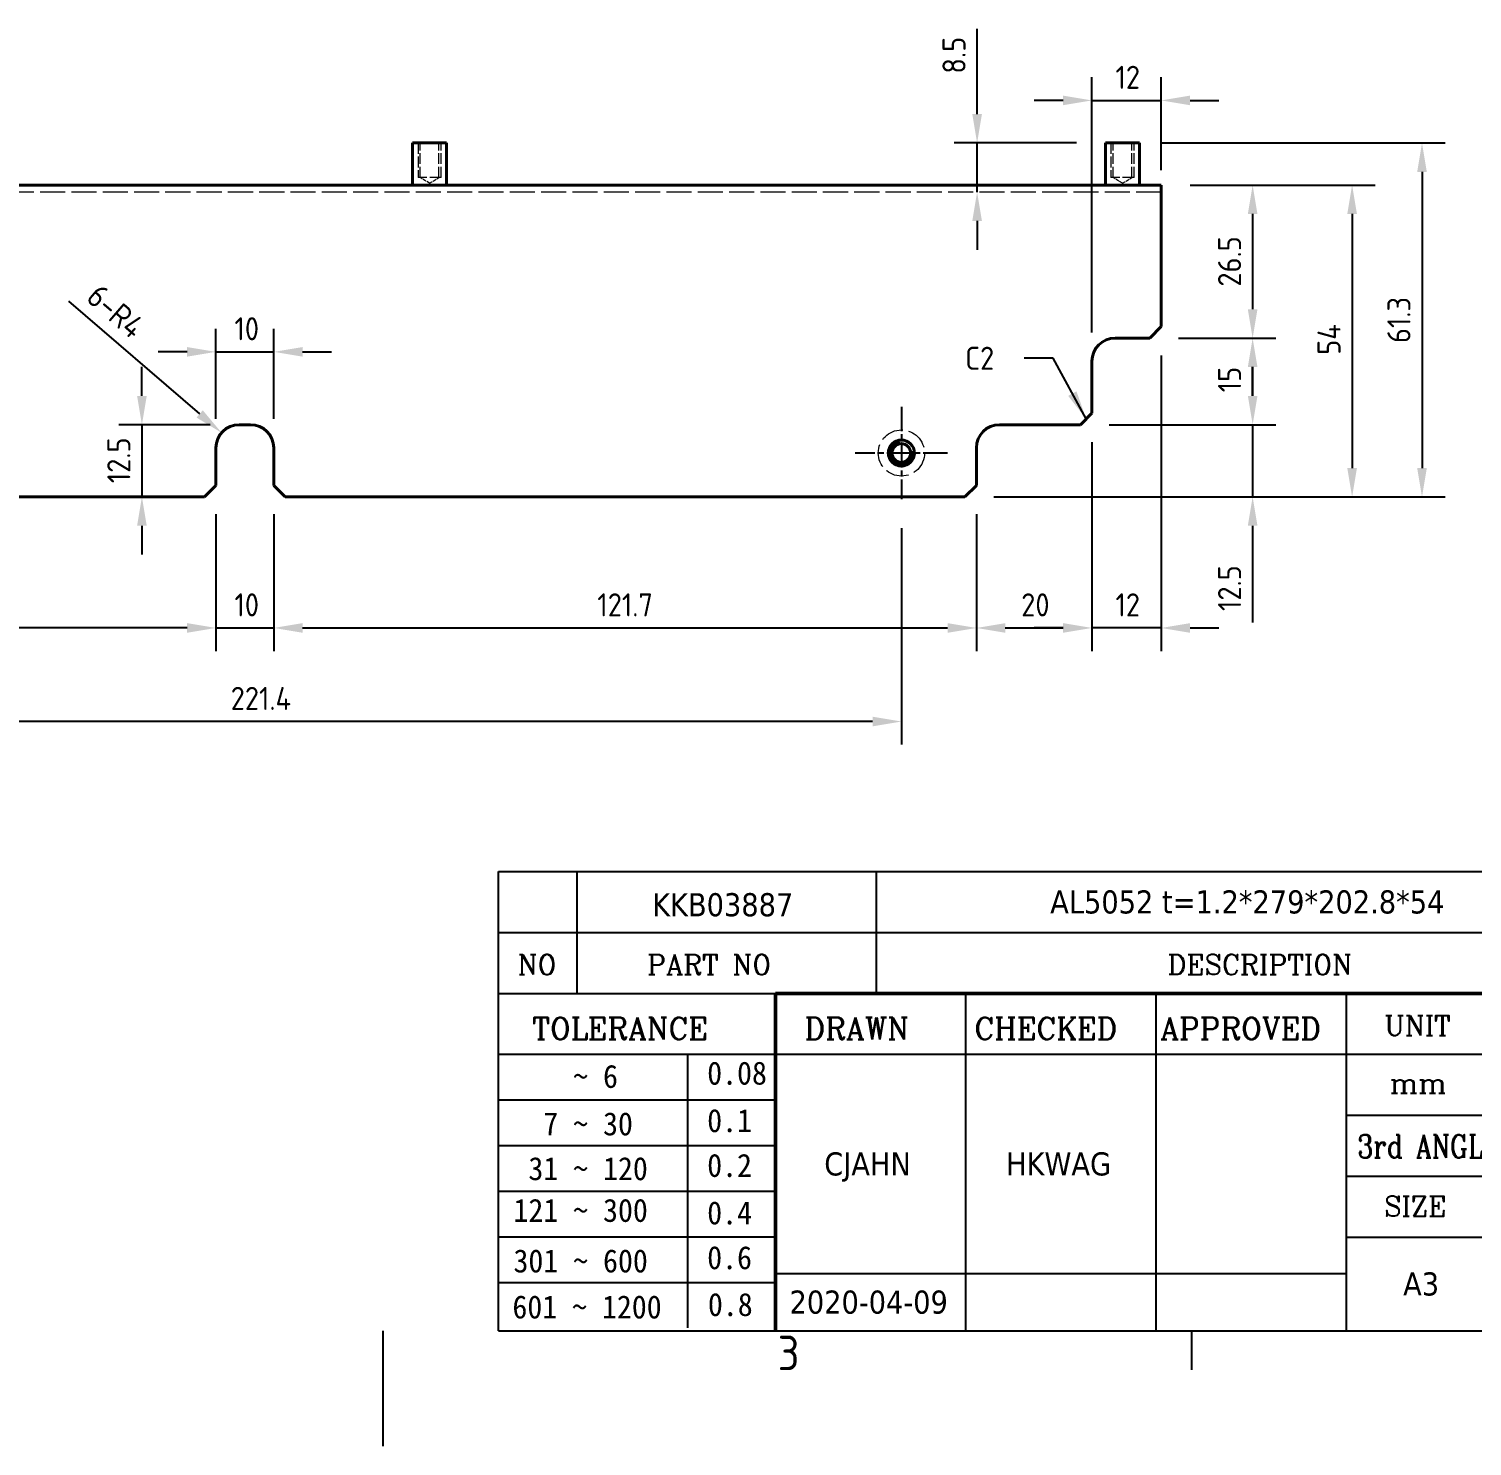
# Model space of a CAD drawing. Header units: millimetres. Extents: x 0 to 840, y 0 to 594.
# Drawn here: x 358.7 to 608.6, y 0 to 245.5 of the extents above; entities that cross this region are included whole.
import ezdxf
from ezdxf.enums import TextEntityAlignment as Align

# ---------------------------------------------------------------- set-up
doc = ezdxf.new("R2010")
doc.units = ezdxf.units.MM
doc.header["$LTSCALE"] = 2
doc.linetypes.add('CHAIN', pattern=[0.35429999999999995, 0.2362, -0.0295, 0.0591, -0.0295])
doc.linetypes.add('DASHED', pattern=[0.2067, 0.1654, -0.0413])
doc.layers.get('0').update_dxf_attribs({"color": 3, "lineweight": 25})
for name, color, linetype, lineweight in [('가려진 것(ISO)', 2, 'DASHED', 18), ('가시적인 것(ISO)', 3, 'Continuous', 40), ('가시적인 좁은 것(ISO)', 3, 'Continuous', 35), ('경계(ISO)', 7, 'Continuous', 25), ('기호(ISO)', 5, 'Continuous', 25), ('제목(ISO)', 5, 'Continuous', 50), ('중심 표식(ISO)', 1, 'Continuous', 25), ('치수(ISO)', 2, 'Continuous', 25)]:
    doc.layers.add(name, color=color, linetype=linetype, lineweight=lineweight)
doc.styles.add('HAN_291', font='')
doc.styles.add('RC_284', font='ROMANC.shx')
doc.styles.add('RC_287', font='ROMANC.shx')
doc.styles.add('문자 텍스트_PSTEK_POSCO', font='isocp.shx')
doc.styles.add('치수 텍스트_PSTEK_POSCO', font='isocp.shx')
doc.styles.add('텍스트 스타일198', font='tahoma.ttf')
doc.styles.add('텍스트 스타일333', font='ROMANC.shx', dxfattribs={"width": 0.800000011920929})
doc.styles.get('HAN_291').set_extended_font_data('GulimChe')
doc.dimstyles.new('치수_PSTEK_POSCO', dxfattribs={"dimscale": 2, "dimtxt": 2, "dimasz": 2.5, "dimexe": 2, "dimexo": 2.5, "dimgap": 1, "dimtad": 1, "dimrnd": 1e-08, "dimdsep": 46, "dimtxsty": '치수 텍스트_PSTEK_POSCO', "dimcen": 0.09, "dimdle": 10, "dimclrd": 7, "dimclre": 7, "dimclrt": 2, "dimadec": 1, "dimazin": 2, "dimtfac": 1, "dimtmove": 0, "dimatfit": 3, "dimfxl": 0, "dimtolj": 1, "dimlwd": -1, "dimlwe": -1, "dimarcsym": 0})
doc.dimstyles.new('치수_PSTEK_POSCO$7', dxfattribs={"dimscale": 2, "dimtxt": 2, "dimasz": 2.5, "dimexe": 2, "dimexo": 2.5, "dimgap": 1, "dimtad": 1, "dimrnd": 1e-08, "dimdsep": 46, "dimtxsty": '치수 텍스트_PSTEK_POSCO', "dimcen": 0.09, "dimdle": 10, "dimclrd": 7, "dimclre": 7, "dimclrt": 2, "dimadec": 1, "dimazin": 2, "dimtfac": 1, "dimtmove": 0, "dimatfit": 3, "dimfxl": 0, "dimtolj": 1, "dimlwd": -1, "dimlwe": -1, "dimarcsym": 0})

# ---------------------------------------------------------------- blocks, each defined once
blk = doc.blocks.new('경계 Default Border')
at = {"layer": '경계(ISO)'}
blk.add_line((280, 10), (280, 6.599999666213989), dxfattribs=at)
at = {"layer": '경계(ISO)', "flags": 128}
blk.add_lwpolyline([(210, 0), (210, 10)], dxfattribs=at)
at = {"layer": '경계(ISO)', "color": 2, "insert": (244.1685395229535, 6.57139439638704), "char_height": 3.00000011920929, "attachment_point": 7, "style": '문자 텍스트_PSTEK_POSCO'}
blk.add_mtext('3', dxfattribs=at)
blk = doc.blocks.new('제목 블록 PSTEK')
at = {"color": 180}
for p, q in [((182.475792979055, 11.79100474011392), (182.4757929790549, 51.56524660363496)), ((182.4757929790549, 51.56524660363496), (372.4757929537551, 51.56524660363496)), ((189.2651435055721, 51.56524660363496), (189.2651435055722, 41.00524660363494)), ((215.2152739891528, 41.00524660363494), (215.2152739891528, 51.56524660363496)), ((182.475792979055, 46.2852466036349), (372.4757929537551, 46.28524660363492)), ((182.475792979055, 41.00524660363493), (206.451475290024, 41.00524660363493)), ((222.9401812389276, 11.79100474011392), (222.9401812389276, 41.00524660363494)), ((239.4288871878316, 11.79100474011392), (239.4288871878316, 41.00524660363494)), ((255.9175931367356, 11.79100474011392), (255.9175931367356, 41.00524660363494)), ((182.475792979055, 35.72524660363497), (206.451475290024, 35.72524660363497)), ((198.8621818849491, 12.02524660363491), (198.8621818849491, 35.72524660363497)), ((206.451475290024, 35.72524660363497), (372.4757929537551, 35.72524660363497)), ((182.475792979055, 31.77524660363492), (206.451475290024, 31.77524660363492)), ((255.917593136736, 30.44524660363498), (372.4757929537552, 30.44524660363501)), ((182.475792979055, 27.82524660363487), (206.451475290024, 27.82524660363487)), ((255.9175931367359, 25.16524660363502), (372.4757929537552, 25.165246603635)), ((182.475792979055, 23.87524660363505), (206.451475290024, 23.87524660363505)), ((182.475792979055, 19.92524660363478), (206.451475290024, 19.92524660363478)), ((255.9175931367359, 19.88524660363481), (310.0881549537553, 19.88524660363481)), ((206.451475290024, 16.74100474011396), (255.9175931367359, 16.74100474011396)), ((182.475792979055, 15.97524660363496), (206.451475290024, 15.97524660363496)), ((182.475792979055, 11.79100474011392), (372.4757929537551, 11.79100474011389))]:
    blk.add_line(p, q, dxfattribs=at)
at = {"color": 7, "lineweight": 50}
for p, q in [((206.4514752900237, 11.79100474011392), (206.4514752900237, 41.00524660363494)), ((206.451475290024, 41.00524660363494), (372.4757929537551, 41.00524660363496))]:
    blk.add_line(p, q, dxfattribs=at)
at = {"layer": '제목(ISO)', "lineweight": 18}
blk.add_line((182.475792979055, 35.72500474011393), (182.475792979055, 11.79100474011392), dxfattribs=at)
at = {"color": 2}
for s, height, style, p in [('NO', 1.742399930953979, 'RC_284', (184.135398793432, 42.62317362549192)), ('PART NO', 1.742399930953979, 'RC_284', (195.3359407378685, 42.62317362549192)), ('DESCRIPTION', 1.742399930953979, 'RC_284', (240.4025565652523, 42.62317362549192)), (' TOLERANCE', 1.899999976158142, 'RC_287', (184.0872874387979, 37.00893196870329)), ('DRAWN', 1.899999976158142, 'RC_287', (208.9766620976279, 37.00893196870329)), ('CHECKED', 1.899999976158142, 'RC_287', (223.6856844514997, 37.00893196870329)), ('APPROVED', 1.899999976158142, 'RC_287', (239.7795453577791, 37.00893196870329)), ('UNIT', 1.742399930953979, 'RC_284', (259.1652673287452, 37.34317362549218)), ('0.08', 2.000000029802322, 'HAN_291', (200.5467345600617, 33.09873600004101)), ('    ~ 6', 2.000000029802322, 'HAN_291', (183.7721304966814, 32.8176515608431)), ('mm', 1.742399930953979, 'RC_284', (259.6505418159997, 32.3543089683787)), ('  7 ~ 30', 2.000000029802322, 'HAN_291', (183.7721304966814, 28.70538114822415)), ('0.1', 2.000000029802322, 'HAN_291', (200.5467345600617, 28.98646558742206)), (' 31 ~ 120', 2.000000029802322, 'HAN_291', (183.7721304966814, 24.82628181916237)), ('0.2', 2.000000029802322, 'HAN_291', (200.5467345600617, 25.10736625836028)), ('121 ~ 300', 2.000000029802322, 'HAN_291', (183.7721304966814, 21.21401206133254)), ('0.4', 2.000000029802322, 'HAN_291', (200.5467345600617, 20.99509650053045)), ('SIZE', 1.742399930953979, 'RC_284', (259.1652673287452, 21.69497768947366)), ('301 ~ 600', 2.000000029802322, 'HAN_291', (183.7721304966814, 16.83491273227077)), ('0.6', 2.000000029802322, 'HAN_291', (200.5467345600617, 17.11599717146868)), ('0.8', 2.000000029802322, 'HAN_291', (200.6097246063884, 13.05732192299702)), ('601 ~ 1200', 2.000000029802322, 'HAN_291', (183.6802025156883, 12.84759660881125))]:
    blk.add_text(s, height=height, dxfattribs=dict(at, style=style)).set_placement(p)
at = {"color": 2, "style": '텍스트 스타일333', "width": 0.7999999523162842}
blk.add_text('3rd ANGLE PROJ.', height=2.000000029802322, dxfattribs=at).set_placement((256.8430306642954, 26.76148381654429))
at = {"layer": '제목(ISO)', "color": 7, "style": '텍스트 스타일198'}
for tag, p in [('설명_001', (230.2458606806515, 47.92245856837096)), ('재질_001', (290.6002202955571, 47.92524659519488)), ('질량\\P3;_001', (350.3046145979153, 48.1643332325385)), ('부품_번호_001', (195.7843283186424, 47.68004260673702)), ("3._Q'TY_001", (312.7051684940307, 47.92188863680521)), ('제목_001', (335.5349605824892, 32.12134217035067)), ('부품_번호_001', (334.4435685718743, 26.8052465951949)), ('설계자_001', (210.6823963971569, 25.23312566343435)), ('점검자_001', (226.4283219502686, 25.23446884679021)), ('시트_크기_001', (260.807090429518, 14.83812566343425)), ('프로젝트_001', (272.1712008251486, 14.99433023252886)), ('작성_날짜_001', (207.6736656800234, 13.26600473167383))]:
    blk.add_attdef(tag, p, '', height=2.000000029802322, dxfattribs=at)
for tag, p in [('4._COLOR', (327.6805273250926, 48.92524660363493)), ('1._MODEL_NAME', (341.233897335037, 38.36524660363497)), ('엔지니어링_승인자', (247.673240162284, 26.23312567187446)), ('점검_날짜', (231.1845342133799, 14.26600474011394)), ('엔지니어링_승인_날짜', (247.6732401622839, 14.26600474011394))]:
    blk.add_attdef(tag, text='', height=2.000000029802322, dxfattribs=at).set_placement(p, align=Align.MIDDLE_CENTER)
blk = doc.blocks.new('*D28')
at = {"layer": 'Defpoints', "color": 0}
for p in [(549.6891025577975, 225.7166123096048), (520.7681025577973, 164.4166123096013), (599.9320753249496, 164.4166123096013)]:
    blk.add_point(p, dxfattribs=at)
at = {"layer": '치수(ISO)', "color": 7}
for p, q in [((554.6891025577975, 225.7166123096048), (603.9320753249496, 225.7166123096048)), ((599.9320753249496, 220.7166123096048), (599.9320753249496, 169.4166123096013)), ((525.7681025577973, 164.4166123096013), (603.9320753249496, 164.4166123096013))]:
    blk.add_line(p, q, dxfattribs=at)
for points in [[(599.0987419916162, 220.7166123096048), (600.7654086582829, 220.7166123096048), (599.9320753249496, 225.7166123096048)], [(599.0987419916162, 169.4166123096013), (600.7654086582829, 169.4166123096013), (599.9320753249496, 164.4166123096013)]]:
    blk.add_solid(points, dxfattribs=at)
at = {"layer": '치수(ISO)', "color": 2, "insert": (595.9320753249496, 191.0640845577583), "char_height": 4, "attachment_point": 4, "rotation": 90, "style": '치수 텍스트_PSTEK_POSCO'}
blk.add_mtext('\\A1;61.3', dxfattribs=at)
blk = doc.blocks.new('*D29')
at = {"layer": 'Defpoints', "color": 0}
for p in [(542.7681025577974, 178.9166123096014), (522.7681025577974, 166.4166123096013), (542.7681025577974, 141.7144795321182)]:
    blk.add_point(p, dxfattribs=at)
at = {"layer": '치수(ISO)', "color": 7}
for p, q in [((542.7681025577974, 173.9166123096014), (542.7681025577974, 137.7144795321182)), ((522.7681025577974, 161.4166123096013), (522.7681025577974, 137.7144795321182)), ((527.7681025577974, 141.7144795321182), (537.7681025577974, 141.7144795321182))]:
    blk.add_line(p, q, dxfattribs=at)
for points in [[(527.7681025577974, 142.5478128654515), (527.7681025577974, 140.8811461987848), (522.7681025577974, 141.7144795321182)], [(537.7681025577974, 142.5478128654515), (537.7681025577974, 140.8811461987848), (542.7681025577974, 141.7144795321182)]]:
    blk.add_solid(points, dxfattribs=at)
at = {"layer": '치수(ISO)', "color": 2, "insert": (530.515740353073, 145.7148732329056), "char_height": 4, "attachment_point": 4, "style": '치수 텍스트_PSTEK_POSCO'}
blk.add_mtext('\\A1;20', dxfattribs=at)
blk = doc.blocks.new('*D30')
at = {"layer": 'Defpoints', "color": 0}
for p in [(395.0681025577973, 176.9166123096014), (378.2447677790691, 164.4166123096014), (494.0564147560992, 164.4166123096013)]:
    blk.add_point(p, dxfattribs=at)
at = {"layer": '치수(ISO)', "color": 7}
for p, q in [((378.2447677790691, 181.9166123096014), (378.2447677790691, 186.9166123096014)), ((390.0681025577973, 176.9166123096014), (374.2447677790691, 176.9166123096014)), ((378.2447677790691, 176.9166123096014), (378.2447677790691, 164.4166123096014)), ((378.2447677790691, 159.4166123096014), (378.2447677790691, 154.4166123096014))]:
    blk.add_line(p, q, dxfattribs=at)
for points in [[(377.4114344457358, 181.9166123096014), (379.0781011124024, 181.9166123096014), (378.2447677790691, 176.9166123096014)], [(377.4114344457358, 159.4166123096014), (379.0781011124024, 159.4166123096014), (378.2447677790691, 164.4166123096014)]]:
    blk.add_solid(points, dxfattribs=at)
at = {"layer": '치수(ISO)', "color": 2, "insert": (374.2443740782816, 166.7837695971268), "char_height": 4, "attachment_point": 4, "rotation": 90, "style": '치수 텍스트_PSTEK_POSCO'}
blk.add_mtext('\\A1;12.5', dxfattribs=at)
blk = doc.blocks.new('*D31')
at = {"layer": 'Defpoints', "color": 0}
for p in [(540.7681025577974, 176.9166123096014), (520.7681025577973, 164.4166123096013), (570.6035087603193, 164.4166123096013)]:
    blk.add_point(p, dxfattribs=at)
at = {"layer": '치수(ISO)', "color": 7}
for p, q in [((570.6035087603193, 181.9166123096014), (570.6035087603193, 186.9166123096014)), ((545.7681025577974, 176.9166123096014), (574.6035087603193, 176.9166123096014)), ((570.6035087603193, 176.9166123096014), (570.6035087603193, 164.4166123096013)), ((525.7681025577973, 164.4166123096013), (574.6035087603193, 164.4166123096013)), ((570.6035087603193, 159.4166123096013), (570.6035087603193, 142.6509268846521))]:
    blk.add_line(p, q, dxfattribs=at)
for points in [[(569.7701754269859, 181.9166123096014), (571.4368420936527, 181.9166123096014), (570.6035087603193, 176.9166123096014)], [(569.7701754269859, 159.4166123096013), (571.4368420936527, 159.4166123096013), (570.6035087603193, 164.4166123096013)]]:
    blk.add_solid(points, dxfattribs=at)
at = {"layer": '치수(ISO)', "color": 2, "insert": (566.6031150595319, 144.6509268846522), "char_height": 4, "attachment_point": 4, "rotation": 90, "style": '치수 텍스트_PSTEK_POSCO'}
blk.add_mtext('\\A1;12.5', dxfattribs=at)
blk = doc.blocks.new('*D32')
at = {"layer": 'Defpoints', "color": 0}
for p in [(392.0356592328978, 175.5251152291457), (395.0681025577973, 172.9166123096014)]:
    blk.add_point(p, dxfattribs=at)
at = {"layer": '치수(ISO)', "color": 7}
blk.add_line((365.5258484132399, 198.3288122848654), (388.2451050767734, 178.7857438785763), dxfattribs=at)
blk.add_solid([(388.7885431850118, 179.417502904597), (387.7016669685349, 178.1539848525556), (392.0356592328978, 175.5251152291457)], dxfattribs=at)
at = {"layer": '치수(ISO)', "color": 2, "insert": (369.6505729952342, 200.0570041499927), "char_height": 4, "attachment_point": 4, "rotation": 319.2979348093604, "style": '치수 텍스트_PSTEK_POSCO'}
blk.add_mtext('\\A1;6-R4', dxfattribs=at)
blk = doc.blocks.new('*D33')
at = {"layer": 'Defpoints', "color": 0}
for p in [(554.7681025577974, 233.0883373623259), (554.7681025577974, 216.0166123096014), (542.7681025577974, 187.9166123096013)]:
    blk.add_point(p, dxfattribs=at)
at = {"layer": '치수(ISO)', "color": 7}
for p, q in [((542.7681025577974, 192.9166123096013), (542.7681025577974, 237.0883373623259)), ((554.7681025577974, 221.0166123096014), (554.7681025577974, 237.0883373623259)), ((537.7681025577974, 233.0883373623259), (532.7681025577974, 233.0883373623259)), ((542.7681025577974, 233.0883373623259), (554.7681025577974, 233.0883373623259)), ((559.7681025577974, 233.0883373623259), (564.7681025577974, 233.0883373623259))]:
    blk.add_line(p, q, dxfattribs=at)
for points in [[(537.7681025577974, 233.9216706956592), (537.7681025577974, 232.2550040289925), (542.7681025577974, 233.0883373623259)], [(559.7681025577974, 233.9216706956592), (559.7681025577974, 232.2550040289925), (554.7681025577974, 233.0883373623259)]]:
    blk.add_solid(points, dxfattribs=at)
at = {"layer": '치수(ISO)', "color": 2, "insert": (546.8479844475612, 237.0887310631133), "char_height": 4, "attachment_point": 4, "style": '치수 텍스트_PSTEK_POSCO'}
blk.add_mtext('\\A1;12', dxfattribs=at)
blk = doc.blocks.new('*D34')
at = {"layer": 'Defpoints', "color": 0}
for p in [(554.7681025577974, 218.416612309602), (552.7681025577974, 191.9166123096014), (570.6035087603193, 191.9166123096014)]:
    blk.add_point(p, dxfattribs=at)
at = {"layer": '치수(ISO)', "color": 7}
for p, q in [((559.7681025577974, 218.416612309602), (574.6035087603193, 218.416612309602)), ((570.6035087603193, 213.416612309602), (570.6035087603193, 196.9166123096014)), ((557.7681025577974, 191.9166123096014), (574.6035087603193, 191.9166123096014))]:
    blk.add_line(p, q, dxfattribs=at)
for points in [[(569.7701754269859, 213.416612309602), (571.4368420936527, 213.416612309602), (570.6035087603193, 218.416612309602)], [(569.7701754269859, 196.9166123096014), (571.4368420936527, 196.9166123096014), (570.6035087603193, 191.9166123096014)]]:
    blk.add_solid(points, dxfattribs=at)
at = {"layer": '치수(ISO)', "color": 2, "insert": (566.6031150595319, 200.8329821955523), "char_height": 4, "attachment_point": 4, "rotation": 90, "style": '치수 텍스트_PSTEK_POSCO'}
blk.add_mtext('\\A1;26.5', dxfattribs=at)
blk = doc.blocks.new('*D35')
at = {"layer": 'Defpoints', "color": 0}
for p in [(552.7681025577974, 191.9166123096014), (540.7681025577974, 176.9166123096014), (570.6035087603193, 176.9166123096014)]:
    blk.add_point(p, dxfattribs=at)
at = {"layer": '치수(ISO)', "color": 7}
for p, q in [((557.7681025577974, 191.9166123096014), (574.6035087603193, 191.9166123096014)), ((570.6035087603193, 186.9166123096014), (570.6035087603193, 181.9166123096014)), ((545.7681025577974, 176.9166123096014), (574.6035087603193, 176.9166123096014))]:
    blk.add_line(p, q, dxfattribs=at)
for points in [[(569.7701754269859, 186.9166123096014), (571.4368420936527, 186.9166123096014), (570.6035087603193, 191.9166123096014)], [(569.7701754269859, 181.9166123096014), (571.4368420936527, 181.9166123096014), (570.6035087603193, 176.9166123096014)]]:
    blk.add_solid(points, dxfattribs=at)
at = {"layer": '치수(ISO)', "color": 2, "insert": (566.6035087603193, 182.5337695971268), "char_height": 4, "attachment_point": 4, "rotation": 90, "style": '치수 텍스트_PSTEK_POSCO'}
blk.add_mtext('\\A1;15', dxfattribs=at)
blk = doc.blocks.new('*D36')
at = {"layer": 'Defpoints', "color": 0}
for p in [(545.1181025577974, 225.7166123096048), (522.8863940830195, 217.2166123096021), (554.7681025577974, 217.2166123096021)]:
    blk.add_point(p, dxfattribs=at)
at = {"layer": '치수(ISO)', "color": 7}
for p, q in [((522.8863940830195, 230.7166123096048), (522.8863940830195, 245.482297734554)), ((540.1181025577974, 225.7166123096048), (518.8863940830195, 225.7166123096048)), ((522.8863940830195, 217.2166123096021), (522.8863940830195, 225.7166123096048)), ((522.8863940830195, 212.2166123096021), (522.8863940830195, 207.2166123096021))]:
    blk.add_line(p, q, dxfattribs=at)
for points in [[(522.0530607496861, 230.7166123096048), (523.7197274163528, 230.7166123096048), (522.8863940830195, 225.7166123096048)], [(522.0530607496861, 212.2166123096021), (523.7197274163528, 212.2166123096021), (522.8863940830195, 217.2166123096021)]]:
    blk.add_solid(points, dxfattribs=at)
at = {"layer": '치수(ISO)', "color": 2, "insert": (518.8863940830195, 237.7166123096049), "char_height": 4, "attachment_point": 4, "rotation": 90, "style": '치수 텍스트_PSTEK_POSCO'}
blk.add_mtext('\\A1;8.5', dxfattribs=at)
blk = doc.blocks.new('*D37')
at = {"layer": 'Defpoints', "color": 0}
for p in [(554.7681025577974, 218.4166123096021), (520.7681025577973, 164.4166123096013), (587.8282224570069, 164.4166123096013)]:
    blk.add_point(p, dxfattribs=at)
at = {"layer": '치수(ISO)', "color": 7}
for p, q in [((559.7681025577974, 218.4166123096021), (591.8282224570069, 218.4166123096021)), ((587.8282224570069, 213.4166123096021), (587.8282224570069, 169.4166123096013)), ((525.7681025577973, 164.4166123096013), (591.8282224570069, 164.4166123096013))]:
    blk.add_line(p, q, dxfattribs=at)
for points in [[(586.9948891236735, 213.4166123096021), (588.6615557903402, 213.4166123096021), (587.8282224570069, 218.4166123096021)], [(586.9948891236735, 169.4166123096013), (588.6615557903402, 169.4166123096013), (587.8282224570069, 164.4166123096013)]]:
    blk.add_solid(points, dxfattribs=at)
at = {"layer": '치수(ISO)', "color": 2, "insert": (583.8282224570069, 189.0166123096018), "char_height": 4, "attachment_point": 4, "rotation": 90, "style": '치수 텍스트_PSTEK_POSCO'}
blk.add_mtext('\\A1;54', dxfattribs=at)
blk = doc.blocks.new('*D38')
at = {"layer": 'Defpoints', "color": 0}
for p in [(554.7681025577974, 193.9166123096014), (542.7681025577974, 178.9166123096014), (542.7681025577974, 141.7144795321182)]:
    blk.add_point(p, dxfattribs=at)
at = {"layer": '치수(ISO)', "color": 7}
for p, q in [((554.7681025577974, 188.9166123096014), (554.7681025577974, 137.7144795321182)), ((542.7681025577974, 173.9166123096014), (542.7681025577974, 137.7144795321182)), ((537.7681025577974, 141.7144795321182), (532.7681025577974, 141.7144795321182)), ((554.7681025577974, 141.7144795321182), (542.7681025577974, 141.7144795321182)), ((559.7681025577974, 141.7144795321182), (564.7681025577974, 141.7144795321182))]:
    blk.add_line(p, q, dxfattribs=at)
for points in [[(537.7681025577974, 142.5478128654515), (537.7681025577974, 140.8811461987848), (542.7681025577974, 141.7144795321182)], [(559.7681025577974, 142.5478128654515), (559.7681025577974, 140.8811461987848), (554.7681025577974, 141.7144795321182)]]:
    blk.add_solid(points, dxfattribs=at)
at = {"layer": '치수(ISO)', "color": 2, "insert": (546.8479844475612, 145.7148732329056), "char_height": 4, "attachment_point": 4, "style": '치수 텍스트_PSTEK_POSCO'}
blk.add_mtext('\\A1;12', dxfattribs=at)
blk = doc.blocks.new('*D39')
at = {"layer": 'Defpoints', "color": 0}
for p in [(288.3681025577959, 164.0166123096017), (509.7681025577974, 164.0166123096018), (288.3681025577959, 125.5076647137919)]:
    blk.add_point(p, dxfattribs=at)
at = {"layer": '치수(ISO)', "color": 7}
for p, q in [((288.3681025577959, 159.0166123096017), (288.3681025577959, 121.5076647137919)), ((509.7681025577974, 159.0166123096018), (509.7681025577974, 121.5076647137919)), ((504.7681025577974, 125.5076647137919), (293.3681025577959, 125.5076647137919))]:
    blk.add_line(p, q, dxfattribs=at)
for points in [[(293.3681025577959, 126.3409980471253), (293.3681025577959, 124.6743313804586), (288.3681025577959, 125.5076647137919)], [(504.7681025577974, 126.3409980471253), (504.7681025577974, 124.6743313804586), (509.7681025577974, 125.5076647137919)]]:
    blk.add_solid(points, dxfattribs=at)
at = {"layer": '치수(ISO)', "color": 2, "insert": (393.6173151562218, 129.5080584145794), "char_height": 4, "attachment_point": 4, "style": '치수 텍스트_PSTEK_POSCO'}
blk.add_mtext('\\A1;221.4', dxfattribs=at)
blk = doc.blocks.new('*D41')
at = {"layer": 'Defpoints', "color": 0}
for p in [(401.0681025577974, 166.4166123096014), (522.7681025577974, 166.4166123096013), (522.7681025577974, 141.7144795321182)]:
    blk.add_point(p, dxfattribs=at)
at = {"layer": '치수(ISO)', "color": 7}
for p, q in [((401.0681025577974, 161.4166123096014), (401.0681025577974, 137.7144795321182)), ((522.7681025577974, 161.4166123096013), (522.7681025577974, 137.7144795321182)), ((406.0681025577974, 141.7144795321182), (517.7681025577974, 141.7144795321182))]:
    blk.add_line(p, q, dxfattribs=at)
for points in [[(406.0681025577974, 142.5478128654515), (406.0681025577974, 140.8811461987848), (401.0681025577974, 141.7144795321182)], [(517.7681025577974, 142.5478128654515), (517.7681025577974, 140.8811461987848), (522.7681025577974, 141.7144795321182)]]:
    blk.add_solid(points, dxfattribs=at)
at = {"layer": '치수(ISO)', "color": 2, "insert": (457.1181025577973, 145.7148732329056), "char_height": 4, "attachment_point": 4, "style": '치수 텍스트_PSTEK_POSCO'}
blk.add_mtext('\\A1;121.7', dxfattribs=at)
blk = doc.blocks.new('*D42')
at = {"layer": 'Defpoints', "color": 0}
for p in [(391.0681025577973, 166.4166123096014), (401.0681025577974, 166.4166123096014), (401.0681025577974, 141.7144795321182)]:
    blk.add_point(p, dxfattribs=at)
at = {"layer": '치수(ISO)', "color": 7}
for p, q in [((391.0681025577973, 161.4166123096014), (391.0681025577973, 137.7144795321182)), ((401.0681025577974, 161.4166123096014), (401.0681025577974, 137.7144795321182)), ((386.0681025577973, 141.7144795321182), (381.0681025577973, 141.7144795321182)), ((391.0681025577973, 141.7144795321182), (401.0681025577974, 141.7144795321182)), ((406.0681025577974, 141.7144795321182), (411.0681025577974, 141.7144795321182))]:
    blk.add_line(p, q, dxfattribs=at)
for points in [[(386.0681025577973, 142.5478128654515), (386.0681025577973, 140.8811461987848), (391.0681025577973, 141.7144795321182)], [(406.0681025577974, 142.5478128654515), (406.0681025577974, 140.8811461987848), (401.0681025577974, 141.7144795321182)]]:
    blk.add_solid(points, dxfattribs=at)
at = {"layer": '치수(ISO)', "color": 2, "insert": (394.2665277546477, 145.7144795321182), "char_height": 4, "attachment_point": 4, "style": '치수 텍스트_PSTEK_POSCO'}
blk.add_mtext('\\A1;10', dxfattribs=at)
blk = doc.blocks.new('*D43')
at = {"layer": 'Defpoints', "color": 0}
for p in [(391.0681025577973, 166.4166123096014), (275.7681025577971, 164.416612309602), (275.7681025577971, 141.7144795321182)]:
    blk.add_point(p, dxfattribs=at)
at = {"layer": '치수(ISO)', "color": 7}
for p, q in [((391.0681025577973, 161.4166123096014), (391.0681025577973, 137.7144795321182)), ((275.7681025577971, 159.416612309602), (275.7681025577971, 137.7144795321182)), ((386.0681025577973, 141.7144795321182), (280.7681025577971, 141.7144795321182))]:
    blk.add_line(p, q, dxfattribs=at)
for points in [[(280.7681025577971, 142.5478128654515), (280.7681025577971, 140.8811461987848), (275.7681025577971, 141.7144795321182)], [(386.0681025577973, 142.5478128654515), (386.0681025577973, 140.8811461987848), (391.0681025577973, 141.7144795321182)]]:
    blk.add_solid(points, dxfattribs=at)
at = {"layer": '치수(ISO)', "color": 2, "insert": (328.5352598453226, 145.7144795321182), "char_height": 4, "attachment_point": 4, "style": '치수 텍스트_PSTEK_POSCO'}
blk.add_mtext('\\A1;115.3', dxfattribs=at)
blk = doc.blocks.new('*D44')
at = {"layer": 'Defpoints', "color": 0}
for p in [(401.0681025577974, 189.5364750422614), (391.0681025577973, 172.9166123096014), (401.0681025577974, 172.9166123096014)]:
    blk.add_point(p, dxfattribs=at)
at = {"layer": '치수(ISO)', "color": 7}
for p, q in [((391.0681025577973, 177.9166123096014), (391.0681025577973, 193.5364750422614)), ((401.0681025577974, 177.9166123096014), (401.0681025577974, 193.5364750422614)), ((386.0681025577973, 189.5364750422614), (381.0681025577973, 189.5364750422614)), ((391.0681025577973, 189.5364750422614), (401.0681025577974, 189.5364750422614)), ((406.0681025577974, 189.5364750422614), (411.0681025577974, 189.5364750422614))]:
    blk.add_line(p, q, dxfattribs=at)
for points in [[(386.0681025577973, 190.3698083755947), (386.0681025577973, 188.7031417089281), (391.0681025577973, 189.5364750422614)], [(406.0681025577974, 190.3698083755947), (406.0681025577974, 188.7031417089281), (401.0681025577974, 189.5364750422614)]]:
    blk.add_solid(points, dxfattribs=at)
at = {"layer": '치수(ISO)', "color": 2, "insert": (394.2665277546477, 193.5364750422614), "char_height": 4, "attachment_point": 4, "style": '치수 텍스트_PSTEK_POSCO'}
blk.add_mtext('\\A1;10', dxfattribs=at)

msp = doc.modelspace()

# ---------------------------------------------------------------- linework, layer by layer
at = {"layer": '가려진 것(ISO)', "ltscale": 5.713989734649658}
for p, q in [((426.0681025577974, 225.7166123096048), (426.0681025577974, 219.7166123096048)), ((426.4471025577974, 219.7166123096048), (426.4471025577974, 225.7166123096048)), ((429.6891025577974, 219.7166123096048), (429.6891025577974, 225.7166123096048)), ((430.0681025577974, 219.7166123096048), (430.0681025577974, 225.7166123096048)), ((546.0681025577975, 225.7166123096048), (546.0681025577975, 219.7166123096048)), ((546.4471025577974, 219.7166123096048), (546.4471025577974, 225.7166123096048)), ((549.6891025577975, 219.7166123096048), (549.6891025577975, 225.7166123096048)), ((550.0681025577974, 219.7166123096048), (550.0681025577974, 225.7166123096048))]:
    msp.add_line(p, q, dxfattribs=at)
at = {"layer": '가려진 것(ISO)', "ltscale": 5.983680725097656}
for p, q in [((430.0681025577974, 219.7166123096048), (426.0681025577974, 219.7166123096048)), ((550.0681025577974, 219.7166123096048), (546.0681025577975, 219.7166123096048))]:
    msp.add_line(p, q, dxfattribs=at)
at = {"layer": '가려진 것(ISO)', "ltscale": 1.80089795589447}
for p, q in [((428.0681025577974, 218.7426172461611), (426.4471025577974, 219.7166123096048)), ((428.0681025577974, 218.7426172461611), (429.6891025577974, 219.7166123096048)), ((548.0681025577975, 218.7426172461611), (546.4471025577974, 219.7166123096048)), ((548.0681025577975, 218.7426172461611), (549.6891025577975, 219.7166123096048))]:
    msp.add_line(p, q, dxfattribs=at)
at = {"layer": '가려진 것(ISO)', "ltscale": 13.11932563781738}
msp.add_line((554.7681025577974, 217.2166123096021), (278.1681025577973, 217.2166123096021), dxfattribs=at)
at = {"layer": '가려진 것(ISO)', "ltscale": 12.15904235839844}
msp.add_circle((509.7681025577974, 172.0166123096018), 4, dxfattribs=at)
at = {"layer": '가시적인 것(ISO)'}
for p, q in [((425.1181025577973, 225.7166123096048), (431.0181025577974, 225.7166123096048)), ((425.1181025577974, 218.4166123096048), (425.1181025577974, 225.7166123096048)), ((431.0181025577974, 218.4166123096048), (431.0181025577974, 225.7166123096048)), ((545.1181025577974, 225.7166123096048), (551.0181025577974, 225.7166123096048)), ((545.1181025577974, 218.4166123096048), (545.1181025577974, 225.7166123096048)), ((551.0181025577974, 218.4166123096048), (551.0181025577974, 225.7166123096048)), ((278.1681025577973, 218.416612309602), (554.7681025577974, 218.4166123096021)), ((554.7681025577974, 216.0166123096014), (554.7681025577974, 218.4166123096021)), ((554.7681025577974, 216.0166123096014), (554.7681025577974, 193.9166123096014)), ((554.7681025577974, 193.9166123096014), (552.7681025577974, 191.9166123096014)), ((546.7681025577974, 191.9166123096014), (552.7681025577974, 191.9166123096014)), ((542.7681025577974, 178.9166123096014), (542.7681025577974, 187.9166123096013)), ((542.7681025577974, 178.9166123096014), (540.7681025577974, 176.9166123096014)), ((395.0681025577973, 176.9166123096014), (397.0681025577973, 176.9166123096014)), ((526.7681025577973, 176.9166123096014), (540.7681025577974, 176.9166123096014)), ((391.0681025577973, 166.4166123096014), (391.0681025577973, 172.9166123096014)), ((401.0681025577974, 172.9166123096014), (401.0681025577974, 166.4166123096014)), ((522.7681025577974, 166.4166123096013), (522.7681025577974, 172.9166123096014)), ((391.0681025577973, 166.4166123096014), (389.0681025577973, 164.4166123096014)), ((403.0681025577973, 164.4166123096014), (401.0681025577974, 166.4166123096014)), ((522.7681025577974, 166.4166123096013), (520.7681025577973, 164.4166123096013)), ((389.0681025577973, 164.4166123096014), (277.8166306952212, 164.4166123096014)), ((520.7681025577973, 164.4166123096013), (403.0681025577973, 164.4166123096014))]:
    msp.add_line(p, q, dxfattribs=at)
for centre, radius in [((509.7681025577974, 172.0166123096014), 2.25), ((509.7681025577974, 172.0166123096018), 1.621)]:
    msp.add_circle(centre, radius, dxfattribs=at)
for centre, radius, start, end in [((546.7681025577974, 187.9166123096013), 4.000000000000004, 90, 180), ((395.0681025577973, 172.9166123096014), 4.000000000000008, 90, 180), ((397.0681025577973, 172.9166123096013), 4.000000000000012, 0, 90), ((526.7681025577973, 172.9166123096014), 4.000000000000021, 90.00000000000101, 180)]:
    msp.add_arc(centre, radius, start, end, dxfattribs=at)
at = {"layer": '가시적인 좁은 것(ISO)'}
msp.add_arc((509.7681025577974, 172.0166123096018), 2.000000000000002, 100.0000000000481, 9.999999999997407, dxfattribs=at)
at = {"layer": '중심 표식(ISO)', "linetype": 'CHAIN', "ltscale": 8.889559745788574}
for p, q in [((509.7681025577974, 180.0166123096018), (509.7681025577974, 164.0166123096018)), ((517.7681025577974, 172.0166123096018), (501.7681025577974, 172.0166123096018))]:
    msp.add_line(p, q, dxfattribs=at)

# ---------------------------------------------------------------- block references
at = {"xscale": 2, "yscale": 2, "zscale": 2}
msp.add_blockref('경계 Default Border', (0, 0), dxfattribs=at)
ref = msp.add_blockref('제목 블록 PSTEK', (75.04841409248968, -3.58200948022779), dxfattribs=dict(xscale=2, yscale=2, zscale=2))
ref.add_attrib('설계자_001', 'CJAHN', (496.4132068868034, 46.8842418466409), dxfattribs={"layer": '제목(ISO)', "color": 7, "height": 4.000000059604645, "style": '텍스트 스타일198'})
ref.add_attrib('점검자_001', 'HKWAG', (527.9050579930267, 46.88692821335263), dxfattribs={"layer": '제목(ISO)', "color": 7, "height": 4.000000059604645, "style": '텍스트 스타일198'})
ref.add_attrib('시트_크기_001', 'A3', (596.6625949515255, 26.09424184664072), dxfattribs={"layer": '제목(ISO)', "color": 7, "height": 4.000000059604645, "style": '텍스트 스타일198'})
ref.add_attrib('작성_날짜_001', '2020-04-09', (490.3957454525366, 22.94999998311987), dxfattribs={"layer": '제목(ISO)', "color": 7, "height": 4.000000059604645, "style": '텍스트 스타일198'})
ref.add_attrib('설명_001', 'AL5052 t=1.2*279*202.8*54', (535.5401354537928, 92.26290765651414), dxfattribs={"layer": '제목(ISO)', "color": 7, "height": 4.000000059604645, "style": '텍스트 스타일198'})
ref.add_attrib('부품_번호_001', 'KKB03887', (466.6170707297744, 91.77807573324625), dxfattribs={"layer": '제목(ISO)', "color": 7, "height": 4.000000059604645, "style": '텍스트 스타일198'})

# ---------------------------------------------------------------- texts
at = {"layer": '기호(ISO)', "color": 2, "insert": (520.8125987944002, 188.4305073571167), "char_height": 4.000000059604645, "attachment_point": 4, "style": '치수 텍스트_PSTEK_POSCO'}
msp.add_mtext('{C2}', dxfattribs=at)

# ---------------------------------------------------------------- dimensions: what is measured, and where the dimension line sits
at = {"layer": '치수(ISO)', "color": 7}
for base, p1, p2, angle, override, picture, middle in [((522.8863940830195, 217.2166123096021), (545.1181025577974, 225.7166123096048), (554.7681025577974, 217.2166123096021), 90, {"dimdec": 2, "dimse2": 1, "dimtp": 0, "dimtm": -0, "dimtdec": 2, "dimtofl": 1, "dimatfit": 1}, '*D36', (522.8863940830195, 240.5994550220795)), ((554.7681025577974, 233.0883373623259), (542.7681025577974, 187.9166123096013), (554.7681025577974, 216.0166123096014), 180, {"dimdec": 2, "dimtp": 0, "dimtm": -0, "dimtdec": 2, "dimtofl": 1, "dimatfit": 1}, '*D33', (548.7681025577974, 233.0883373623259)), ((599.9320753249496, 164.4166123096013), (549.6891025577975, 225.7166123096048), (520.7681025577973, 164.4166123096013), 90, {"dimdec": 2, "dimtp": 0, "dimtm": -0, "dimtdec": 2, "dimtofl": 0, "dimatfit": 1}, '*D28', (599.9320753249496, 195.066612309603)), ((587.8282224570069, 164.4166123096013), (554.7681025577974, 218.4166123096021), (520.7681025577973, 164.4166123096013), 270, {"dimdec": 2, "dimtp": 0, "dimtm": -0, "dimtdec": 2, "dimtofl": 0, "dimatfit": 1}, '*D37', (587.8282224570069, 191.4166123096018)), ((570.6035087603193, 191.9166123096014), (554.7681025577974, 218.416612309602), (552.7681025577974, 191.9166123096014), 90, {"dimdec": 2, "dimtp": 0, "dimtm": -0, "dimtdec": 2, "dimtofl": 0, "dimatfit": 1}, '*D34', (570.6035087603193, 205.1666123096017)), ((542.7681025577974, 141.7144795321182), (554.7681025577974, 193.9166123096014), (542.7681025577974, 178.9166123096014), 180, {"dimdec": 2, "dimtp": 0, "dimtm": -0, "dimtdec": 2, "dimtofl": 1, "dimatfit": 1}, '*D38', (548.7681025577974, 141.7144795321182)), ((570.6035087603193, 176.9166123096014), (552.7681025577974, 191.9166123096014), (540.7681025577974, 176.9166123096014), 90, {"dimdec": 2, "dimtp": 0, "dimtm": -0, "dimtdec": 2, "dimtofl": 0, "dimatfit": 1}, '*D35', (570.6035087603193, 184.4166123096014)), ((378.2447677790691, 164.4166123096014), (395.0681025577973, 176.9166123096014), (494.0564147560992, 164.4166123096013), 90, {"dimdec": 2, "dimse2": 1, "dimtp": 0, "dimtm": -0, "dimtdec": 2, "dimtofl": 1, "dimatfit": 1}, '*D30', (378.244767779069, 170.6666123096014)), ((570.6035087603193, 164.4166123096013), (540.7681025577974, 176.9166123096014), (520.7681025577973, 164.4166123096013), 90, {"dimdec": 2, "dimtp": 0, "dimtm": -0, "dimtdec": 2, "dimtofl": 1, "dimatfit": 1}, '*D31', (570.6035087603193, 148.5337695971268)), ((542.7681025577974, 141.7144795321182), (522.7681025577974, 166.4166123096013), (542.7681025577974, 178.9166123096014), 180, {"dimdec": 2, "dimtp": 0, "dimtm": -0, "dimtdec": 2, "dimtofl": 0, "dimatfit": 1}, '*D29', (532.7681025577974, 141.7144795321182)), ((401.0681025577974, 141.7144795321182), (391.0681025577973, 166.4166123096014), (401.0681025577974, 166.4166123096014), 180, {"dimdec": 2, "dimtp": 0, "dimtm": -0, "dimtdec": 2, "dimtofl": 1, "dimatfit": 1}, '*D42', (396.0681025577973, 141.7144795321182)), ((522.7681025577974, 141.7144795321182), (401.0681025577974, 166.4166123096014), (522.7681025577974, 166.4166123096013), 180, {"dimdec": 2, "dimtp": 0, "dimtm": -0, "dimtdec": 2, "dimtofl": 0, "dimatfit": 1}, '*D41', (461.9181025577973, 141.7144795321182)), ((288.3681025577959, 125.5076647137919), (509.7681025577974, 164.0166123096018), (288.3681025577959, 164.0166123096017), 180, {"dimdec": 2, "dimtp": 0, "dimtm": -0, "dimtdec": 2, "dimtofl": 0, "dimatfit": 1}, '*D39', (399.0681025577966, 125.5076647137919))]:
    dim = msp.add_linear_dim(base=base, p1=p1, p2=p2, angle=angle, dimstyle='치수_PSTEK_POSCO', override=override, dxfattribs=at)
    dim.commit()
    dim.dimension.update_dxf_attribs({"geometry": picture, "text_midpoint": middle, "dimtype": 160})
dim = msp.add_radius_dim(center=(395.0681025577973, 172.9166123096014), mpoint=(392.0356592328978, 175.5251152291457), text='6-<>', dimstyle='치수_PSTEK_POSCO', override={"dimdec": 2, "dimcen": 0, "dimtp": 0, "dimtm": -0, "dimtdec": 2, "dimtofl": 0}, dxfattribs=at)
dim.commit()
dim.dimension.update_dxf_attribs({"geometry": '*D32', "text_midpoint": (371.2266030889862, 193.4250321900524), "dimtype": 164})
for base, p1, p2, override, picture, middle in [((401.0681025577974, 189.5364750422614), (391.0681025577973, 172.9166123096014), (401.0681025577974, 172.9166123096014), {"dimdec": 2, "dimtp": 0, "dimtm": -0, "dimtdec": 2, "dimtofl": 1, "dimatfit": 1}, '*D44', (396.0681025577973, 189.5364750422614)), ((275.7681025577971, 141.7144795321182), (391.0681025577973, 166.4166123096014), (275.7681025577971, 164.416612309602), {"dimdec": 2, "dimtp": 0, "dimtm": -0, "dimtdec": 2, "dimtofl": 0, "dimatfit": 1}, '*D43', (333.4181025577972, 141.7144795321182))]:
    dim = msp.add_linear_dim(base=base, p1=p1, p2=p2, dimstyle='치수_PSTEK_POSCO', override=override, dxfattribs=at)
    dim.commit()
    dim.dimension.update_dxf_attribs({"geometry": picture, "text_midpoint": middle, "dimtype": 160})

# ---------------------------------------------------------------- leaders
at = {"layer": '기호(ISO)', "color": 7, "annotation_type": 0, "has_hookline": 1, "hookline_direction": 1, "text_width": 4.82663239546276}
msp.add_leader([(541.7681025577974, 177.9166123096014), (536.039059132039, 188.4305073571167), (531.039059132039, 188.4305073571167)], dimstyle='치수_PSTEK_POSCO$7', override={"dimtad": 0}, dxfattribs=at)

doc.saveas('drawing.dxf')
